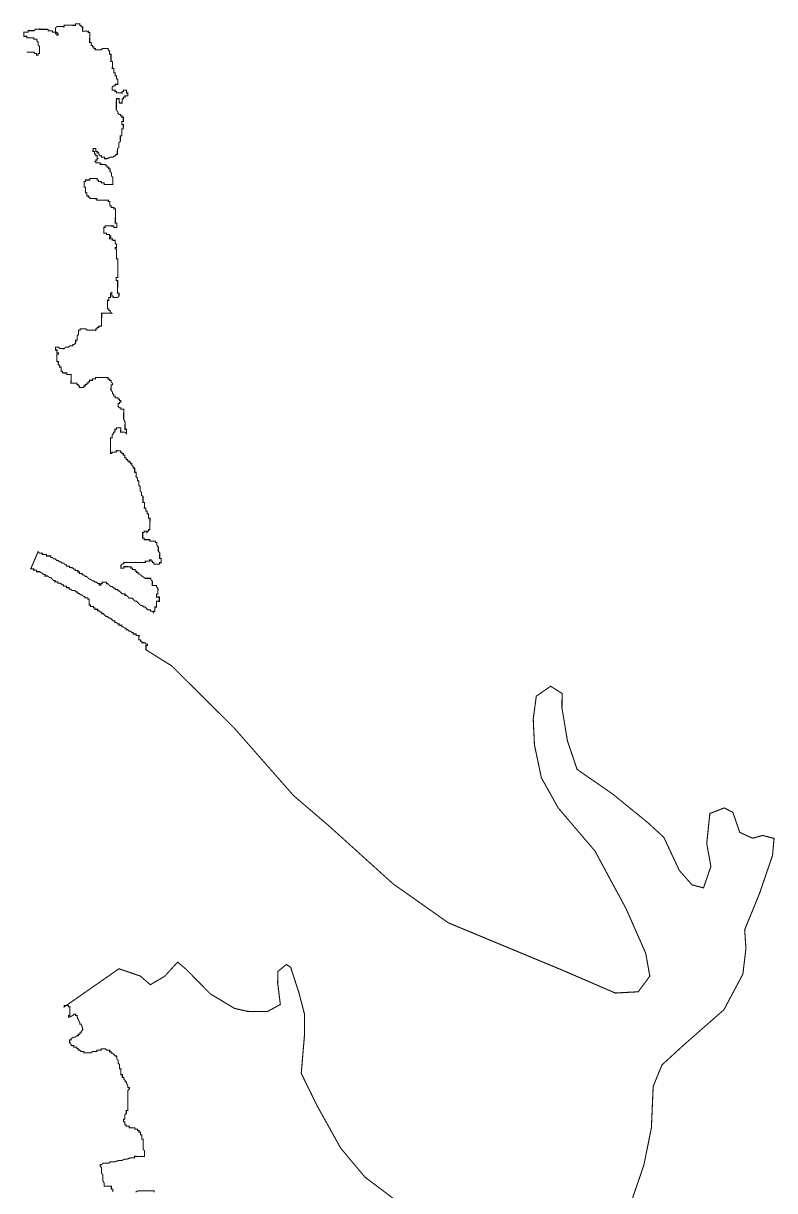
# Model space of a CAD drawing. Header units: metres. Extents: x 257673 to 289848, y 2129691 to 2228029.
# Drawn here: x 278353 to 280448, y 2139458 to 2142714 of the extents above; entities that cross this region are included whole.
import ezdxf

# ---------------------------------------------------------------- set-up
doc = ezdxf.new("R2010")
doc.units = ezdxf.units.M
doc.header["$MEASUREMENT"] = 0
doc.layers.add('HAZARDS LINE', color=1, linetype='Continuous')

msp = doc.modelspace()

# ---------------------------------------------------------------- linework, layer by layer
at = {"layer": 'HAZARDS LINE', "lineweight": 0, "const_width": 2.99}
for points in [[(280046.8, 2139422.1), (280083.6, 2139529.6), (280104.5, 2139633.2), (280109.5, 2139748.9), (280133.9, 2139808.5), (280194.3, 2139863.9), (280306.8, 2139962.7), (280359.6, 2140062), (280368.2, 2140133.8), (280364.6, 2140185.7), (280405.4, 2140285.2), (280442.2, 2140392.6), (280446.6, 2140440.5), (280414.8, 2140448.7), (280386.8, 2140441), (280351, 2140457.3), (280331.5, 2140513.3), (280307.7, 2140525.5), (280267.6, 2140509.9), (280263.3, 2140470), (280258.9, 2140426.1), (280270.4, 2140362.2), (280249.9, 2140302.5), (280218, 2140310.7), (280182.5, 2140350.9), (280139.4, 2140443.1), (280095.8, 2140483.4), (279996.7, 2140564.1), (279897.5, 2140632.8), (279870.3, 2140712.8), (279855.1, 2140804.8), (279855.5, 2140844.7), (279823.7, 2140864.9), (279783.6, 2140837.3), (279775, 2140773.5), (279778.4, 2140701.6), (279797.6, 2140609.7), (279844.7, 2140525.5), (279947.5, 2140404.8), (280033.9, 2140244.4), (280088.7, 2140120.2), (280100.1, 2140056.3), (280067.8, 2140012.7), (280003.9, 2140009.2), (279852.9, 2140074.4), (279538.7, 2140204.8), (279384, 2140313.9), (279205.8, 2140475), (279106.8, 2140559.7), (278940.8, 2140748.7), (278766.7, 2140921.8), (278695.2, 2140966.4), (278695.3, 2140970.3), (278695.3, 2140974.3), (278695.3, 2140978.3), (278699.3, 2140978.3), (278699.3, 2140982.3), (278695.4, 2140982.3), (278691.4, 2140986.3), (278687.4, 2140986.4), (278683.4, 2140986.4), (278683.5, 2140990.4), (278679.5, 2140990.4), (278679.5, 2140994.4), (278675.5, 2140994.5), (278675.5, 2140998.5), (278675.6, 2141002.4), (278675.6, 2141006.4), (278671.6, 2141006.5), (278667.6, 2141006.5), (278667.7, 2141010.5), (278663.7, 2141010.5), (278659.7, 2141010.6), (278659.7, 2141014.6), (278655.7, 2141014.6), (278651.8, 2141018.6), (278647.8, 2141018.7), (278643.8, 2141022.7), (278639.8, 2141022.7), (278639.9, 2141026.7), (278635.9, 2141026.7), (278631.9, 2141030.8), (278627.9, 2141030.8), (278628, 2141034.8), (278624, 2141034.8), (278620, 2141034.9), (278620, 2141038.8), (278616, 2141038.9), (278612.1, 2141042.9), (278608.1, 2141042.9), (278608.1, 2141046.9), (278604.1, 2141047), (278600.2, 2141051), (278596.2, 2141055), (278592.2, 2141055), (278588.3, 2141059.1), (278584.3, 2141059.1), (278580.3, 2141063.1), (278576.4, 2141067.2), (278572.4, 2141067.2), (278572.4, 2141071.2), (278568.4, 2141071.2), (278564.5, 2141075.2), (278560.5, 2141075.3), (278560.5, 2141079.3), (278556.5, 2141079.3), (278552.5, 2141079.3), (278552.6, 2141083.3), (278548.6, 2141083.4), (278548.6, 2141087.4), (278544.6, 2141087.4), (278540.6, 2141087.4), (278540.7, 2141091.4), (278536.7, 2141091.4), (278536.7, 2141095.4), (278536.7, 2141099.4), (278536.8, 2141103.4), (278536.8, 2141107.4), (278532.8, 2141107.4), (278532.8, 2141111.4), (278528.9, 2141111.5), (278524.9, 2141111.5), (278524.9, 2141115.5), (278520.9, 2141115.5), (278516.9, 2141119.6), (278513, 2141119.6), (278509, 2141123.6), (278505, 2141123.6), (278505, 2141127.6), (278501.1, 2141127.7), (278497.1, 2141131.7), (278493.1, 2141131.7), (278489.1, 2141131.8), (278485.2, 2141135.8), (278481.2, 2141135.8), (278481.2, 2141139.8), (278477.2, 2141139.8), (278473.2, 2141139.9), (278473.3, 2141143.9), (278469.3, 2141143.9), (278465.3, 2141143.9), (278465.3, 2141147.9), (278461.3, 2141148), (278457.4, 2141152), (278453.4, 2141152), (278449.4, 2141152.1), (278449.4, 2141156.1), (278445.4, 2141156.1), (278441.4, 2141156.1), (278441.5, 2141160.1), (278437.5, 2141160.1), (278433.5, 2141164.2), (278429.6, 2141168.2), (278425.6, 2141168.2), (278421.6, 2141172.3), (278417.6, 2141172.3), (278413.6, 2141172.3), (278413.7, 2141176.3), (278409.7, 2141176.3), (278405.7, 2141180.4), (278397.8, 2141184.4), (278393.8, 2141184.5), (278389.8, 2141184.5), (278389.8, 2141188.5), (278385.8, 2141188.5), (278381.9, 2141188.6), (278381.9, 2141192.6), (278373.9, 2141192.6), (278394.3, 2141240.3), (278398.2, 2141236.3), (278402.2, 2141236.3), (278406.2, 2141236.2), (278406.2, 2141232.3), (278410.2, 2141232.2), (278414.2, 2141232.2), (278418.1, 2141232.2), (278418.1, 2141228.2), (278422.1, 2141228.1), (278426.1, 2141228.1), (278430.1, 2141228.1), (278430, 2141224.1), (278434, 2141224), (278438, 2141220), (278442, 2141220), (278445.9, 2141216), (278449.9, 2141215.9), (278453.9, 2141211.9), (278457.9, 2141211.9), (278461.8, 2141207.8), (278465.8, 2141207.8), (278469.8, 2141203.8), (278473.8, 2141203.7), (278473.7, 2141199.7), (278477.7, 2141199.7), (278481.7, 2141199.7), (278481.7, 2141195.7), (278485.7, 2141195.7), (278489.7, 2141195.6), (278493.6, 2141191.6), (278497.6, 2141191.6), (278497.6, 2141187.6), (278501.6, 2141187.5), (278505.6, 2141187.5), (278505.5, 2141183.5), (278509.5, 2141183.5), (278509.5, 2141179.5), (278513.5, 2141179.5), (278517.5, 2141179.4), (278517.4, 2141175.4), (278521.4, 2141175.4), (278525.4, 2141171.4), (278529.4, 2141171.3), (278533.3, 2141167.3), (278537.3, 2141163.3), (278541.3, 2141163.2), (278545.2, 2141159.2), (278549.2, 2141159.2), (278553.2, 2141155.2), (278557.2, 2141155.1), (278561.1, 2141151.1), (278565.1, 2141151.1), (278565.1, 2141147.1), (278569.1, 2141147), (278569.1, 2141151), (278573.1, 2141151), (278573.1, 2141155), (278577.1, 2141155), (278581.1, 2141154.9), (278585.1, 2141154.9), (278585.1, 2141150.9), (278589, 2141150.9), (278593, 2141146.8), (278597, 2141142.8), (278601, 2141142.8), (278604.9, 2141138.8), (278608.9, 2141138.7), (278608.9, 2141134.7), (278612.9, 2141134.7), (278616.8, 2141134.7), (278616.8, 2141130.7), (278620.8, 2141130.6), (278624.8, 2141126.6), (278628.7, 2141122.6), (278632.7, 2141122.6), (278636.7, 2141122.5), (278636.7, 2141118.5), (278640.6, 2141118.5), (278644.6, 2141114.5), (278648.6, 2141110.4), (278652.6, 2141110.4), (278656.5, 2141110.4), (278660.5, 2141106.4), (278664.5, 2141102.3), (278668.4, 2141102.3), (278672.4, 2141098.3), (278676.4, 2141094.2), (278680.3, 2141090.2), (278684.3, 2141090.2), (278688.3, 2141086.2), (278692.3, 2141086.1), (278696.2, 2141082.1), (278700.2, 2141078.1), (278704.2, 2141078), (278708.1, 2141078), (278708.1, 2141074), (278712.1, 2141074), (278716.1, 2141070), (278716.1, 2141073.9), (278720.1, 2141073.9), (278720.1, 2141077.9), (278720.2, 2141081.9), (278720.2, 2141085.9), (278724.2, 2141085.8), (278724.2, 2141089.8), (278724.2, 2141093.8), (278724.3, 2141097.8), (278724.3, 2141101.8), (278728.3, 2141101.8), (278732.3, 2141101.7), (278732.3, 2141105.7), (278732.4, 2141109.7), (278732.4, 2141113.7), (278728.4, 2141113.8), (278724.4, 2141113.8), (278724.4, 2141117.8), (278724.5, 2141121.8), (278728.5, 2141121.7), (278728.5, 2141125.7), (278728.5, 2141129.7), (278728.6, 2141133.7), (278728.6, 2141137.7), (278724.7, 2141141.7), (278724.7, 2141145.7), (278720.7, 2141145.7), (278716.7, 2141145.8), (278712.7, 2141145.8), (278712.8, 2141149.8), (278712.8, 2141153.8), (278712.8, 2141157.8), (278708.9, 2141161.8), (278708.9, 2141165.8), (278692.9, 2141165.9), (278681, 2141174), (278677.1, 2141178.1), (278673.1, 2141178.1), (278673.1, 2141182.1), (278669.1, 2141182.1), (278669.2, 2141186.1), (278665.2, 2141186.1), (278665.2, 2141190.1), (278661.2, 2141190.2), (278657.2, 2141190.2), (278657.3, 2141194.2), (278653.3, 2141194.2), (278653.3, 2141198.2), (278649.3, 2141198.2), (278645.3, 2141198.3), (278641.3, 2141198.3), (278637.3, 2141198.3), (278633.4, 2141198.4), (278633.3, 2141194.4), (278629.3, 2141194.4), (278625.3, 2141194.5), (278625.4, 2141198.5), (278625.4, 2141202.4), (278629.4, 2141206.4), (278633.4, 2141206.4), (278633.5, 2141210.4), (278637.4, 2141210.3), (278641.4, 2141210.3), (278645.4, 2141210.3), (278649.4, 2141210.2), (278653.4, 2141210.2), (278657.4, 2141210.2), (278661.4, 2141210.1), (278665.4, 2141210.1), (278669.4, 2141210), (278673.4, 2141210), (278677.3, 2141210), (278681.3, 2141209.9), (278685.3, 2141209.9), (278689.3, 2141209.9), (278693.3, 2141209.8), (278693.3, 2141213.8), (278697.3, 2141213.8), (278701.3, 2141213.8), (278705.3, 2141213.7), (278705.4, 2141217.7), (278709.3, 2141217.7), (278709.3, 2141213.7), (278713.3, 2141213.7), (278713.3, 2141209.7), (278717.3, 2141209.6), (278717.2, 2141205.6), (278721.2, 2141205.6), (278725.2, 2141205.6), (278729.2, 2141205.5), (278733.2, 2141205.5), (278733.2, 2141209.5), (278737.2, 2141209.5), (278737.2, 2141213.5), (278737.3, 2141217.4), (278737.3, 2141221.4), (278733.3, 2141221.5), (278733.4, 2141225.5), (278733.4, 2141229.5), (278733.4, 2141233.4), (278733.5, 2141237.4), (278729.5, 2141241.5), (278729.5, 2141245.5), (278729.6, 2141249.4), (278729.6, 2141253.4), (278725.6, 2141257.5), (278725.7, 2141261.5), (278725.7, 2141265.4), (278721.7, 2141265.5), (278721.8, 2141269.5), (278717.8, 2141269.5), (278713.8, 2141269.5), (278709.8, 2141269.6), (278705.8, 2141269.6), (278705.8, 2141273.6), (278701.8, 2141273.6), (278697.8, 2141273.7), (278693.9, 2141273.7), (278689.9, 2141273.7), (278689.9, 2141277.7), (278685.9, 2141277.8), (278685.9, 2141281.7), (278686, 2141285.7), (278686, 2141289.7), (278686, 2141293.7), (278690, 2141293.7), (278690.1, 2141297.7), (278694.1, 2141297.6), (278698.1, 2141297.6), (278698, 2141293.6), (278702, 2141297.6), (278702.1, 2141301.6), (278706.1, 2141301.5), (278706.1, 2141305.5), (278706.1, 2141309.5), (278706.2, 2141313.5), (278706.2, 2141317.5), (278706.2, 2141321.5), (278706.3, 2141325.5), (278706.3, 2141329.5), (278706.3, 2141333.5), (278702.4, 2141333.5), (278702.4, 2141337.5), (278702.4, 2141341.5), (278702.5, 2141345.5), (278698.5, 2141345.5), (278698.5, 2141349.5), (278698.5, 2141353.5), (278694.5, 2141353.5), (278694.6, 2141357.5), (278694.6, 2141361.5), (278690.6, 2141361.5), (278690.7, 2141365.5), (278690.7, 2141369.5), (278690.7, 2141373.5), (278690.8, 2141377.5), (278686.8, 2141377.5), (278686.8, 2141381.5), (278686.8, 2141385.5), (278686.9, 2141389.5), (278686.9, 2141393.5), (278682.9, 2141397.5), (278683, 2141401.5), (278683, 2141405.5), (278679.1, 2141409.5), (278679.1, 2141413.5), (278679.1, 2141417.5), (278679.2, 2141421.5), (278675.2, 2141425.5), (278675.2, 2141429.5), (278675.3, 2141433.5), (278675.3, 2141437.5), (278671.3, 2141437.5), (278671.4, 2141441.5), (278671.4, 2141445.5), (278667.4, 2141449.5), (278667.5, 2141453.5), (278667.5, 2141457.5), (278667.5, 2141461.5), (278663.5, 2141461.6), (278663.6, 2141465.5), (278663.6, 2141469.5), (278663.6, 2141473.5), (278659.7, 2141473.6), (278659.7, 2141477.5), (278655.7, 2141481.6), (278655.8, 2141485.6), (278651.8, 2141485.6), (278651.8, 2141489.6), (278647.8, 2141489.6), (278647.9, 2141493.6), (278643.9, 2141493.6), (278643.9, 2141497.6), (278639.9, 2141497.7), (278639.9, 2141501.7), (278635.9, 2141501.7), (278636, 2141505.7), (278636, 2141509.7), (278632, 2141509.7), (278632.1, 2141513.7), (278628.1, 2141513.7), (278628.1, 2141517.7), (278624.1, 2141517.8), (278624.1, 2141521.8), (278620.2, 2141521.8), (278616.2, 2141521.8), (278612.2, 2141521.9), (278612.1, 2141517.9), (278608.2, 2141517.9), (278604.2, 2141517.9), (278600.2, 2141518), (278600.1, 2141514), (278596.1, 2141514), (278596.2, 2141518), (278596.2, 2141522), (278596.3, 2141526), (278596.3, 2141530), (278596.3, 2141534), (278596.4, 2141538), (278596.4, 2141542), (278596.4, 2141545.9), (278596.5, 2141549.9), (278596.5, 2141553.9), (278596.5, 2141557.9), (278600.5, 2141557.9), (278600.5, 2141561.9), (278600.6, 2141565.9), (278604.6, 2141569.8), (278604.6, 2141573.8), (278608.6, 2141573.8), (278608.7, 2141577.8), (278608.7, 2141581.8), (278612.7, 2141581.7), (278612.7, 2141585.7), (278616.7, 2141585.7), (278620.7, 2141585.6), (278624.7, 2141585.6), (278624.7, 2141581.6), (278624.6, 2141577.6), (278624.6, 2141573.6), (278628.6, 2141573.6), (278632.6, 2141573.6), (278636.6, 2141573.5), (278640.5, 2141569.5), (278640.6, 2141573.5), (278640.6, 2141577.5), (278640.6, 2141581.5), (278636.6, 2141581.5), (278636.7, 2141585.5), (278636.7, 2141589.5), (278636.7, 2141593.5), (278636.8, 2141597.5), (278636.8, 2141601.5), (278632.9, 2141609.5), (278632.9, 2141613.5), (278632.9, 2141617.5), (278633, 2141621.5), (278633, 2141625.5), (278633.1, 2141629.4), (278633.1, 2141633.4), (278633.1, 2141637.4), (278629.1, 2141637.5), (278625.1, 2141637.5), (278625.2, 2141641.5), (278621.2, 2141641.5), (278617.2, 2141645.5), (278617.3, 2141649.5), (278617.3, 2141653.5), (278621.3, 2141653.5), (278621.3, 2141657.5), (278625.3, 2141657.5), (278625.3, 2141661.4), (278621.4, 2141661.5), (278621.4, 2141665.5), (278617.4, 2141665.5), (278617.4, 2141669.5), (278613.4, 2141669.5), (278609.5, 2141669.6), (278609.5, 2141673.6), (278605.5, 2141673.6), (278605.5, 2141677.6), (278601.6, 2141681.6), (278601.6, 2141685.6), (278597.7, 2141689.6), (278597.7, 2141693.6), (278597.7, 2141697.6), (278597.8, 2141701.6), (278597.8, 2141705.6), (278601.8, 2141705.5), (278601.8, 2141709.5), (278597.9, 2141713.6), (278597.9, 2141717.6), (278593.9, 2141717.6), (278593.9, 2141721.6), (278589.9, 2141721.6), (278590, 2141725.6), (278586, 2141725.6), (278582, 2141725.7), (278578, 2141725.7), (278574, 2141725.7), (278570, 2141725.8), (278566, 2141725.8), (278562, 2141725.8), (278558.1, 2141725.9), (278554.1, 2141725.9), (278554, 2141721.9), (278550, 2141722), (278546, 2141722), (278546, 2141718), (278542, 2141718), (278538, 2141718.1), (278538, 2141714.1), (278534, 2141714.1), (278534, 2141710.1), (278530, 2141710.2), (278530, 2141706.2), (278526, 2141706.2), (278525.9, 2141702.2), (278521.9, 2141702.2), (278521.9, 2141698.3), (278517.9, 2141698.3), (278513.9, 2141698.3), (278509.9, 2141698.4), (278510, 2141702.3), (278506, 2141702.4), (278506, 2141706.4), (278502, 2141706.4), (278502.1, 2141710.4), (278498.1, 2141710.4), (278494.1, 2141710.5), (278490.1, 2141710.5), (278486.1, 2141710.5), (278486.1, 2141714.5), (278486.2, 2141718.5), (278486.2, 2141722.5), (278486.2, 2141726.5), (278486.3, 2141730.5), (278486.3, 2141734.5), (278482.3, 2141734.5), (278478.3, 2141734.5), (278474.3, 2141734.6), (278474.4, 2141738.6), (278470.4, 2141738.6), (278466.4, 2141738.6), (278462.4, 2141738.7), (278462.4, 2141742.7), (278458.4, 2141742.7), (278458.5, 2141746.7), (278458.5, 2141750.7), (278458.5, 2141754.7), (278454.5, 2141754.7), (278454.6, 2141758.7), (278450.6, 2141762.7), (278450.7, 2141766.7), (278450.7, 2141770.7), (278446.7, 2141770.7), (278446.7, 2141774.7), (278446.8, 2141778.7), (278446.8, 2141782.7), (278446.8, 2141786.7), (278446.9, 2141790.7), (278450.9, 2141790.7), (278450.9, 2141794.6), (278446.9, 2141794.7), (278446.9, 2141798.7), (278447, 2141802.7), (278443, 2141802.7), (278443, 2141806.7), (278443.1, 2141810.7), (278447, 2141810.6), (278451, 2141810.6), (278455, 2141806.6), (278459, 2141806.6), (278463, 2141806.5), (278467, 2141806.5), (278471, 2141810.4), (278475, 2141810.4), (278479, 2141810.4), (278483, 2141814.3), (278487, 2141814.3), (278491, 2141814.3), (278491, 2141818.3), (278495, 2141818.2), (278499, 2141822.2), (278499.1, 2141826.2), (278499.1, 2141830.2), (278503.1, 2141830.1), (278503.1, 2141834.1), (278503.1, 2141838.1), (278503.2, 2141842.1), (278507.2, 2141846.1), (278507.2, 2141850), (278507.3, 2141854), (278507.3, 2141858), (278511.3, 2141858), (278511.3, 2141862), (278515.3, 2141862), (278523.3, 2141861.9), (278527.3, 2141861.8), (278531.2, 2141857.8), (278535.2, 2141857.8), (278539.2, 2141857.8), (278543.2, 2141857.7), (278547.2, 2141857.7), (278551.2, 2141857.7), (278555.2, 2141857.6), (278555.2, 2141861.6), (278559.2, 2141861.6), (278559.3, 2141865.6), (278563.2, 2141865.5), (278563.3, 2141869.5), (278567.3, 2141869.5), (278571.3, 2141869.5), (278571.3, 2141873.4), (278571.3, 2141877.4), (278571.4, 2141881.4), (278571.4, 2141885.4), (278571.4, 2141889.4), (278571.5, 2141893.4), (278571.5, 2141897.4), (278571.5, 2141901.4), (278571.6, 2141905.4), (278575.6, 2141905.3), (278579.5, 2141905.3), (278583.5, 2141905.3), (278587.5, 2141905.2), (278591.5, 2141905.2), (278595.5, 2141905.2), (278599.5, 2141905.1), (278595.5, 2141909.2), (278595.6, 2141913.2), (278591.6, 2141913.2), (278591.6, 2141917.2), (278587.6, 2141917.2), (278587.7, 2141921.2), (278587.7, 2141925.2), (278587.7, 2141929.2), (278587.8, 2141933.2), (278587.8, 2141937.2), (278587.8, 2141941.2), (278591.8, 2141941.1), (278591.9, 2141945.1), (278591.9, 2141949.1), (278595.9, 2141949.1), (278595.9, 2141953.1), (278595.9, 2141957.1), (278596, 2141961), (278600, 2141961), (278600, 2141965), (278600, 2141961), (278599.9, 2141957), (278599.9, 2141953), (278603.9, 2141953), (278603.9, 2141949), (278607.9, 2141949), (278611.8, 2141948.9), (278615.8, 2141948.9), (278619.9, 2141952.9), (278619.9, 2141956.8), (278619.9, 2141960.8), (278615.9, 2141960.9), (278616, 2141964.9), (278616, 2141968.9), (278616, 2141972.8), (278616.1, 2141976.8), (278616.1, 2141980.8), (278616.1, 2141984.8), (278616.2, 2141988.8), (278616.2, 2141992.8), (278616.2, 2141996.8), (278612.3, 2141996.8), (278612.3, 2142000.8), (278612.3, 2142004.8), (278616.3, 2142004.8), (278616.3, 2142008.8), (278616.4, 2142012.8), (278616.4, 2142016.7), (278616.4, 2142020.7), (278616.5, 2142028.7), (278616.6, 2142032.7), (278616.6, 2142036.7), (278616.6, 2142040.7), (278616.7, 2142044.7), (278616.7, 2142048.7), (278616.7, 2142052.7), (278616.8, 2142056.7), (278612.8, 2142056.7), (278612.8, 2142060.7), (278612.8, 2142064.7), (278612.9, 2142068.7), (278612.9, 2142072.7), (278612.9, 2142076.6), (278613, 2142080.6), (278613, 2142084.6), (278609, 2142084.7), (278609, 2142088.7), (278613, 2142088.6), (278613.1, 2142092.6), (278613.1, 2142096.6), (278609.2, 2142100.6), (278609.2, 2142104.6), (278609.2, 2142108.6), (278605.2, 2142108.6), (278601.2, 2142108.7), (278601.3, 2142112.7), (278597.3, 2142112.7), (278593.3, 2142112.7), (278593.3, 2142116.7), (278597.3, 2142116.7), (278597.4, 2142120.7), (278593.4, 2142120.7), (278593.4, 2142124.7), (278589.4, 2142124.7), (278585.4, 2142124.8), (278585.4, 2142128.8), (278581.5, 2142128.8), (278577.5, 2142128.8), (278577.5, 2142132.8), (278577.5, 2142136.8), (278577.6, 2142140.8), (278577.6, 2142144.8), (278581.6, 2142144.8), (278581.6, 2142148.8), (278585.6, 2142148.7), (278589.6, 2142148.7), (278593.6, 2142148.7), (278597.6, 2142148.6), (278601.6, 2142148.6), (278605.6, 2142148.6), (278605.5, 2142144.6), (278609.5, 2142144.5), (278613.5, 2142144.5), (278613.6, 2142148.5), (278613.6, 2142152.5), (278613.6, 2142156.5), (278609.6, 2142156.5), (278609.7, 2142160.5), (278609.7, 2142164.5), (278609.7, 2142168.5), (278609.8, 2142172.5), (278609.8, 2142176.5), (278609.8, 2142180.4), (278609.9, 2142184.4), (278609.9, 2142188.4), (278609.9, 2142192.4), (278610, 2142196.4), (278606, 2142196.4), (278606, 2142200.4), (278602, 2142200.5), (278598, 2142200.5), (278598.1, 2142204.5), (278594.1, 2142204.5), (278594.1, 2142208.5), (278594.1, 2142212.5), (278594.2, 2142216.5), (278590.2, 2142216.5), (278590.2, 2142220.5), (278586.2, 2142220.6), (278582.2, 2142220.6), (278578.3, 2142220.6), (278574.3, 2142220.7), (278570.3, 2142220.7), (278566.3, 2142220.7), (278562.3, 2142220.8), (278558.3, 2142220.8), (278558.3, 2142224.8), (278554.3, 2142224.8), (278550.4, 2142224.9), (278546.4, 2142224.9), (278542.4, 2142224.9), (278538.4, 2142225), (278538.4, 2142229), (278534.4, 2142229), (278534.5, 2142233), (278530.5, 2142233), (278530.5, 2142237), (278530.5, 2142241), (278526.5, 2142241), (278526.6, 2142245), (278526.6, 2142249), (278526.7, 2142253), (278526.7, 2142257), (278522.7, 2142257), (278522.7, 2142261), (278522.8, 2142265), (278522.8, 2142269), (278522.8, 2142273), (278526.8, 2142273), (278526.9, 2142276.9), (278530.8, 2142276.9), (278534.8, 2142276.9), (278538.8, 2142276.8), (278538.9, 2142280.8), (278542.9, 2142280.8), (278546.8, 2142280.8), (278550.8, 2142280.7), (278554.8, 2142280.7), (278558.8, 2142280.7), (278558.8, 2142276.7), (278562.8, 2142276.6), (278562.7, 2142272.6), (278566.7, 2142272.6), (278570.7, 2142272.6), (278570.7, 2142268.6), (278574.7, 2142268.6), (278578.7, 2142268.5), (278578.6, 2142264.5), (278582.6, 2142264.5), (278586.6, 2142264.5), (278590.6, 2142264.4), (278594.6, 2142264.4), (278598.6, 2142264.4), (278602.6, 2142264.3), (278602.6, 2142268.3), (278602.6, 2142272.3), (278602.7, 2142276.3), (278602.7, 2142280.3), (278602.7, 2142284.3), (278598.8, 2142288.3), (278598.8, 2142292.3), (278598.9, 2142296.3), (278594.9, 2142300.3), (278594.9, 2142304.3), (278595, 2142308.3), (278591, 2142308.3), (278591, 2142312.3), (278587, 2142312.4), (278587.1, 2142316.3), (278583.1, 2142316.4), (278583.1, 2142320.4), (278579.1, 2142320.4), (278575.1, 2142320.4), (278571.1, 2142320.5), (278567.1, 2142320.5), (278567.2, 2142324.5), (278563.2, 2142324.5), (278559.2, 2142324.6), (278555.2, 2142324.6), (278555.2, 2142328.6), (278551.2, 2142328.6), (278555.2, 2142328.6), (278555.3, 2142332.6), (278559.3, 2142332.5), (278559.3, 2142336.5), (278563.3, 2142336.5), (278559.3, 2142336.5), (278559.3, 2142340.5), (278559.4, 2142344.5), (278555.4, 2142344.6), (278555.4, 2142348.5), (278551.4, 2142348.6), (278551.4, 2142352.6), (278551.5, 2142356.6), (278547.5, 2142356.6), (278547.5, 2142360.6), (278547.6, 2142364.6), (278551.6, 2142364.5), (278555.5, 2142364.5), (278555.5, 2142360.5), (278555.5, 2142356.5), (278559.5, 2142356.5), (278559.4, 2142352.5), (278563.4, 2142352.5), (278563.4, 2142348.5), (278567.3, 2142344.5), (278571.3, 2142344.4), (278571.3, 2142340.4), (278575.3, 2142340.4), (278579.3, 2142340.4), (278579.2, 2142336.4), (278583.2, 2142336.3), (278587.2, 2142336.3), (278595.2, 2142340.2), (278599.2, 2142340.2), (278603.2, 2142340.2), (278607.2, 2142344.1), (278611.2, 2142344.1), (278611.3, 2142348.1), (278615.3, 2142348), (278615.3, 2142352), (278615.3, 2142356), (278615.4, 2142360), (278615.4, 2142364), (278619.4, 2142368), (278619.5, 2142371.9), (278619.5, 2142375.9), (278619.5, 2142379.9), (278623.5, 2142383.9), (278623.6, 2142387.9), (278623.6, 2142391.9), (278623.7, 2142395.9), (278623.7, 2142399.8), (278627.7, 2142399.8), (278627.7, 2142407.8), (278627.8, 2142411.8), (278627.8, 2142415.8), (278627.8, 2142419.8), (278631.8, 2142419.7), (278631.9, 2142423.7), (278631.9, 2142427.7), (278631.9, 2142431.7), (278627.9, 2142431.7), (278628, 2142435.7), (278628, 2142439.7), (278632, 2142439.7), (278632, 2142443.7), (278632.1, 2142447.7), (278632.1, 2142451.7), (278628.1, 2142451.7), (278628.2, 2142455.7), (278624.2, 2142455.7), (278624.2, 2142459.7), (278620.2, 2142459.7), (278616.3, 2142463.8), (278616.3, 2142467.8), (278612.3, 2142471.8), (278612.4, 2142475.8), (278612.4, 2142479.8), (278612.4, 2142483.8), (278612.5, 2142487.8), (278612.5, 2142491.7), (278612.5, 2142495.7), (278612.6, 2142499.7), (278612.6, 2142503.7), (278616.6, 2142503.7), (278620.6, 2142503.6), (278620.5, 2142499.7), (278620.5, 2142495.7), (278620.5, 2142491.7), (278624.5, 2142491.6), (278628.5, 2142491.6), (278628.5, 2142495.6), (278628.5, 2142499.6), (278628.6, 2142503.6), (278632.6, 2142503.5), (278632.6, 2142507.5), (278636.6, 2142507.5), (278636.6, 2142511.5), (278640.6, 2142511.5), (278644.6, 2142511.4), (278644.6, 2142515.4), (278644.7, 2142519.4), (278640.7, 2142519.4), (278640.7, 2142523.4), (278640.7, 2142527.4), (278636.7, 2142527.5), (278632.8, 2142527.5), (278632.7, 2142523.5), (278628.7, 2142523.5), (278628.7, 2142519.5), (278624.7, 2142519.6), (278620.7, 2142519.6), (278616.7, 2142519.6), (278612.7, 2142519.7), (278612.8, 2142523.7), (278608.8, 2142523.7), (278608.8, 2142527.7), (278604.8, 2142527.7), (278600.8, 2142527.8), (278600.9, 2142531.8), (278600.9, 2142535.7), (278604.9, 2142539.7), (278608.9, 2142539.7), (278609, 2142543.7), (278612.9, 2142543.6), (278616.9, 2142543.6), (278617, 2142547.6), (278617, 2142551.6), (278617, 2142555.6), (278613.1, 2142559.6), (278613.1, 2142563.6), (278613.1, 2142567.6), (278609.2, 2142567.6), (278609.2, 2142571.6), (278609.2, 2142575.6), (278605.2, 2142575.6), (278605.3, 2142579.6), (278605.3, 2142583.6), (278605.3, 2142587.6), (278601.3, 2142587.6), (278601.4, 2142591.6), (278601.5, 2142599.6), (278601.5, 2142603.6), (278601.5, 2142607.6), (278597.5, 2142607.6), (278597.6, 2142611.6), (278597.6, 2142615.6), (278597.6, 2142619.6), (278597.7, 2142623.6), (278597.7, 2142627.6), (278593.7, 2142627.6), (278593.7, 2142631.6), (278593.8, 2142635.6), (278589.8, 2142639.6), (278589.9, 2142643.6), (278585.9, 2142643.6), (278581.9, 2142643.7), (278577.9, 2142643.7), (278573.9, 2142643.7), (278569.9, 2142639.8), (278565.9, 2142639.8), (278561.9, 2142639.9), (278557.9, 2142639.9), (278553.9, 2142639.9), (278553.9, 2142643.9), (278550, 2142644), (278550, 2142647.9), (278546, 2142648), (278546, 2142652), (278542, 2142652), (278542.1, 2142656), (278542.1, 2142660), (278538.1, 2142660), (278538.2, 2142664), (278538.2, 2142668), (278538.2, 2142672), (278538.3, 2142676), (278538.3, 2142680), (278538.3, 2142684), (278538.4, 2142688), (278534.4, 2142688), (278534.4, 2142692), (278530.4, 2142692), (278526.4, 2142692), (278522.4, 2142692.1), (278518.4, 2142692.1), (278518.5, 2142696.1), (278518.5, 2142700.1), (278518.5, 2142704.1), (278514.6, 2142704.1), (278514.6, 2142708.1), (278510.6, 2142708.1), (278510.6, 2142712.1), (278506.6, 2142712.2), (278502.6, 2142712.2), (278498.7, 2142712.2), (278498.6, 2142708.3), (278494.6, 2142708.3), (278490.6, 2142708.3), (278486.7, 2142708.4), (278482.7, 2142708.4), (278478.7, 2142708.4), (278470.7, 2142708.5), (278466.7, 2142708.5), (278466.7, 2142704.5), (278462.7, 2142704.6), (278458.7, 2142704.6), (278454.7, 2142704.6), (278450.7, 2142704.7), (278446.7, 2142704.7), (278442.7, 2142700.7), (278442.7, 2142696.8), (278442.6, 2142692.8), (278442.6, 2142688.8), (278446.6, 2142688.7), (278450.5, 2142684.7), (278450.5, 2142680.7), (278446.5, 2142680.8), (278446.5, 2142684.7), (278442.6, 2142684.8), (278442.6, 2142688.8), (278438.6, 2142688.8), (278434.6, 2142688.8), (278434.6, 2142692.8), (278430.7, 2142692.9), (278426.7, 2142692.9), (278422.7, 2142692.9), (278422.7, 2142696.9), (278418.7, 2142697), (278414.7, 2142697), (278410.7, 2142697), (278406.7, 2142697.1), (278402.8, 2142697.1), (278398.8, 2142697.1), (278394.8, 2142697.2), (278390.8, 2142697.2), (278386.8, 2142697.2), (278382.8, 2142693.3), (278378.8, 2142693.3), (278374.8, 2142693.3), (278370.8, 2142693.4), (278366.8, 2142693.4), (278366.8, 2142689.4), (278362.8, 2142689.5), (278358.8, 2142689.5), (278354.8, 2142689.5), (278354.8, 2142685.5), (278354.7, 2142681.5), (278354.7, 2142677.6), (278358.7, 2142677.5), (278362.7, 2142677.5), (278362.6, 2142673.5), (278366.6, 2142673.5), (278370.6, 2142673.4), (278374.6, 2142673.4), (278378.6, 2142673.4), (278382.6, 2142673.3), (278382.6, 2142669.3), (278386.6, 2142669.3), (278390.5, 2142669.3), (278390.5, 2142665.3), (278394.5, 2142661.2), (278394.4, 2142657.3), (278394.4, 2142653.3), (278398.4, 2142649.2), (278398.3, 2142645.2), (278398.3, 2142641.3), (278398.2, 2142637.3), (278398.2, 2142633.3), (278398.2, 2142629.3), (278394.2, 2142629.3), (278394.2, 2142625.3), (278390.2, 2142625.4), (278390.2, 2142629.4), (278386.2, 2142629.4), (278382.3, 2142633.4), (278378.3, 2142633.4), (278374.3, 2142633.5), (278370.3, 2142633.5), (278366.3, 2142633.5), (278362.3, 2142633.6)], [(278602.5, 2139454.4), (278602.5, 2139458.4), (278602.5, 2139462.4), (278598.5, 2139462.5), (278598.6, 2139466.5), (278598.6, 2139470.4), (278594.6, 2139470.5), (278590.6, 2139470.5), (278586.6, 2139470.5), (278582.6, 2139470.6), (278578.7, 2139470.6), (278578.7, 2139474.6), (278578.7, 2139478.6), (278574.8, 2139486.6), (278574.8, 2139490.6), (278574.9, 2139494.6), (278574.9, 2139498.6), (278574.9, 2139502.6), (278571, 2139506.6), (278571, 2139510.6), (278571.1, 2139518.6), (278571.1, 2139522.6), (278567.2, 2139526.6), (278567.2, 2139530.6), (278571.2, 2139530.5), (278575.2, 2139534.5), (278579.2, 2139534.5), (278583.2, 2139534.4), (278587.2, 2139534.4), (278591.2, 2139534.4), (278595.2, 2139538.3), (278599.2, 2139538.3), (278603.2, 2139538.3), (278607.2, 2139538.2), (278619.2, 2139542.1), (278623.2, 2139542.1), (278627.2, 2139542), (278635.2, 2139546), (278639.2, 2139545.9), (278643.1, 2139545.9), (278651.2, 2139549.8), (278655.2, 2139549.8), (278659.1, 2139549.8), (278663.1, 2139549.7), (278663.2, 2139553.7), (278667.2, 2139553.7), (278671.2, 2139553.6), (278675.1, 2139553.6), (278679.1, 2139553.6), (278683.1, 2139553.5), (278687.1, 2139553.5), (278691.1, 2139553.5), (278691.1, 2139557.5), (278691.2, 2139561.5), (278691.2, 2139565.4), (278691.2, 2139569.4), (278687.3, 2139573.5), (278687.3, 2139577.4), (278687.4, 2139581.4), (278687.4, 2139585.4), (278687.4, 2139589.4), (278687.5, 2139593.4), (278687.5, 2139597.4), (278687.5, 2139601.4), (278683.5, 2139601.4), (278683.6, 2139605.4), (278683.6, 2139609.4), (278683.6, 2139613.4), (278679.6, 2139613.4), (278679.7, 2139617.4), (278679.7, 2139621.4), (278675.7, 2139621.5), (278675.8, 2139625.4), (278671.8, 2139625.5), (278671.8, 2139629.5), (278667.8, 2139629.5), (278663.8, 2139629.5), (278663.9, 2139633.5), (278659.9, 2139633.6), (278655.9, 2139633.6), (278651.9, 2139633.6), (278647.9, 2139633.7), (278647.9, 2139637.7), (278643.9, 2139637.7), (278639.9, 2139637.7), (278640, 2139641.7), (278636, 2139641.8), (278636, 2139645.7), (278636.1, 2139649.7), (278632.1, 2139649.8), (278632.1, 2139653.8), (278632.1, 2139657.7), (278636.1, 2139657.7), (278636.2, 2139661.7), (278636.2, 2139665.7), (278636.2, 2139669.7), (278640.3, 2139673.6), (278640.3, 2139677.6), (278640.3, 2139681.6), (278644.3, 2139681.6), (278644.3, 2139685.6), (278644.4, 2139689.6), (278644.4, 2139693.6), (278644.4, 2139697.6), (278644.5, 2139701.5), (278644.5, 2139705.5), (278644.6, 2139709.5), (278644.6, 2139713.5), (278644.6, 2139717.5), (278644.7, 2139721.5), (278644.7, 2139725.5), (278644.7, 2139729.5), (278644.8, 2139733.5), (278644.8, 2139737.5), (278648.8, 2139741.4), (278648.8, 2139745.4), (278644.9, 2139745.4), (278644.9, 2139749.4), (278641, 2139757.5), (278641, 2139761.4), (278637, 2139761.5), (278637, 2139765.5), (278633.1, 2139769.5), (278633.1, 2139773.5), (278629.1, 2139773.5), (278629.2, 2139777.5), (278629.2, 2139781.5), (278625.2, 2139781.5), (278625.2, 2139785.5), (278625.3, 2139789.5), (278625.3, 2139793.5), (278625.4, 2139797.5), (278621.4, 2139797.5), (278621.4, 2139801.5), (278621.4, 2139805.5), (278621.5, 2139809.5), (278617.5, 2139813.5), (278617.6, 2139821.5), (278613.6, 2139825.5), (278613.7, 2139829.5), (278613.7, 2139833.5), (278609.7, 2139833.6), (278605.7, 2139837.6), (278601.8, 2139841.6), (278597.8, 2139841.6), (278597.8, 2139845.6), (278593.8, 2139845.7), (278593.9, 2139849.7), (278589.9, 2139849.7), (278585.9, 2139849.7), (278581.9, 2139853.8), (278577.9, 2139853.8), (278574, 2139853.8), (278570, 2139853.9), (278569.9, 2139849.9), (278565.9, 2139849.9), (278561.9, 2139849.9), (278558, 2139850), (278557.9, 2139846), (278553.9, 2139846), (278549.9, 2139846), (278546, 2139846.1), (278541.9, 2139842.1), (278537.9, 2139842.2), (278533.9, 2139842.2), (278530, 2139842.2), (278526, 2139842.3), (278522, 2139842.3), (278522, 2139846.3), (278518, 2139846.3), (278514, 2139846.4), (278510.1, 2139850.4), (278506.1, 2139850.4), (278506.1, 2139854.4), (278502.1, 2139854.4), (278502.2, 2139858.4), (278498.2, 2139858.5), (278494.2, 2139858.5), (278494.2, 2139862.5), (278490.2, 2139862.5), (278486.2, 2139862.6), (278486.3, 2139866.5), (278482.3, 2139870.6), (278482.3, 2139874.6), (278482.4, 2139878.6), (278486.4, 2139878.5), (278486.4, 2139882.5), (278494.4, 2139886.4), (278498.4, 2139886.4), (278502.4, 2139890.4), (278506.4, 2139890.3), (278506.5, 2139894.3), (278510.4, 2139894.3), (278510.5, 2139898.3), (278514.5, 2139898.2), (278514.5, 2139902.2), (278518.5, 2139906.2), (278518.6, 2139910.2), (278514.7, 2139922.2), (278510.7, 2139922.2), (278510.7, 2139926.2), (278502.9, 2139942.2), (278502.9, 2139946.2), (278498.9, 2139946.3), (278499, 2139950.3), (278495, 2139950.3), (278490.9, 2139946.3), (278482.9, 2139942.4), (278478.9, 2139942.4), (278479, 2139946.4), (278483, 2139946.4), (278483, 2139950.4), (278483, 2139954.4), (278483.1, 2139958.4), (278483.1, 2139962.4), (278483.1, 2139966.4), (278483.2, 2139970.3), (278479.2, 2139970.4), (278479.2, 2139974.4), (278475.2, 2139974.4), (278471.2, 2139974.4), (278467.2, 2139974.5), (278467.2, 2139970.5), (278619.8, 2140076.9), (278679.4, 2140056.5), (278707.2, 2140032.3), (278747.3, 2140055.9), (278783.5, 2140095.5), (278807.3, 2140075.3), (278874.6, 2140006.9), (278942.1, 2139966.4), (278977.9, 2139958.1), (279033.8, 2139957.6), (279069.9, 2139977.3), (279062.4, 2140037.2), (279062.7, 2140069.2), (279086.8, 2140088.9), (279098.7, 2140080.8), (279122, 2140008.8), (279137.5, 2139948.8), (279136.9, 2139888.9), (279128.1, 2139785.2), (279171.2, 2139697), (279238, 2139576.7), (279305.2, 2139496.3), (279412.2, 2139415.6)], [(278718.2, 2139453.5), (278718.2, 2139457.4), (278714.2, 2139457.5), (278706.2, 2139457.5), (278702.3, 2139457.6), (278698.3, 2139457.6), (278694.3, 2139457.7), (278690.3, 2139457.7), (278686.3, 2139457.7), (278682.3, 2139457.8), (278674.3, 2139457.8), (278666.3, 2139453.9)]]:
    msp.add_lwpolyline(points, dxfattribs=at)

doc.saveas('drawing.dxf')
